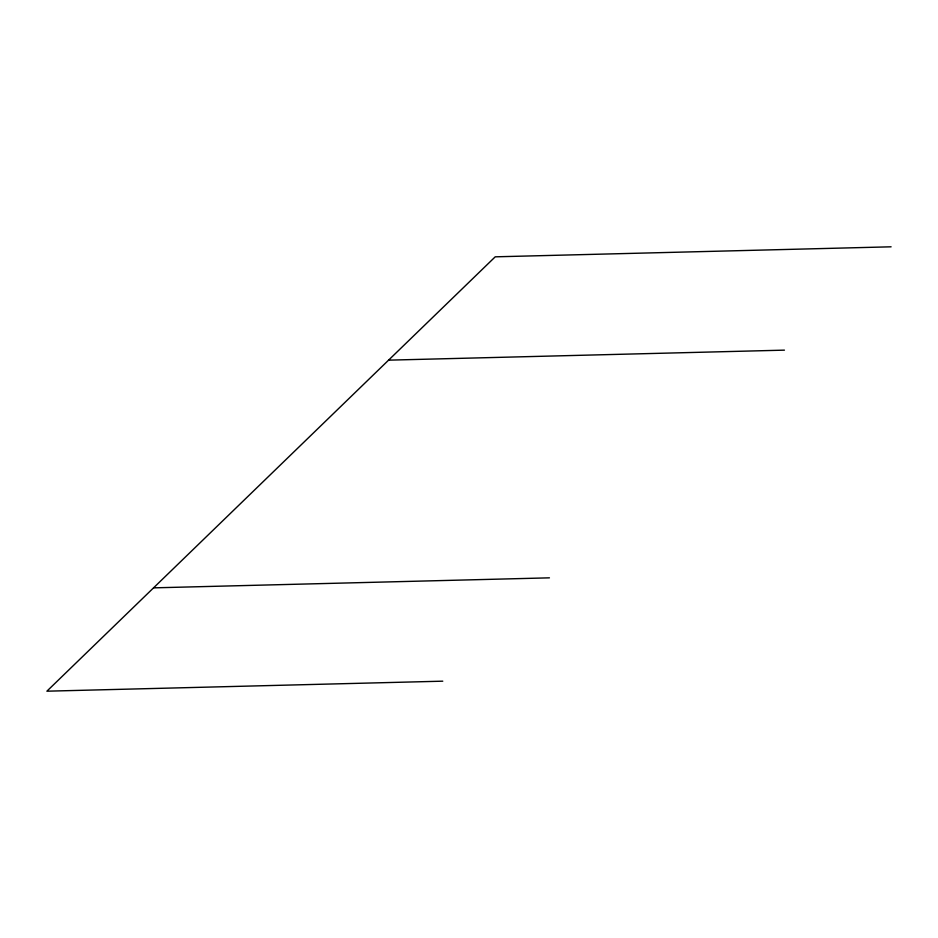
<?xml version="1.0" encoding="UTF-8"?>
<svg xmlns="http://www.w3.org/2000/svg" width="938" height="938" viewBox="0 0 938 938"><rect width="100%" height="100%" fill="white"/><g stroke="black" fill="none" stroke-linecap="round" stroke-linejoin="round"><path stroke-width="1.41" d="M891.1 246.811L495.229 256.824L46.9 691.189L442.771 681.176M388.567 360.157L784.438 350.144M153.562 587.856L549.434 577.843"/></g></svg>
